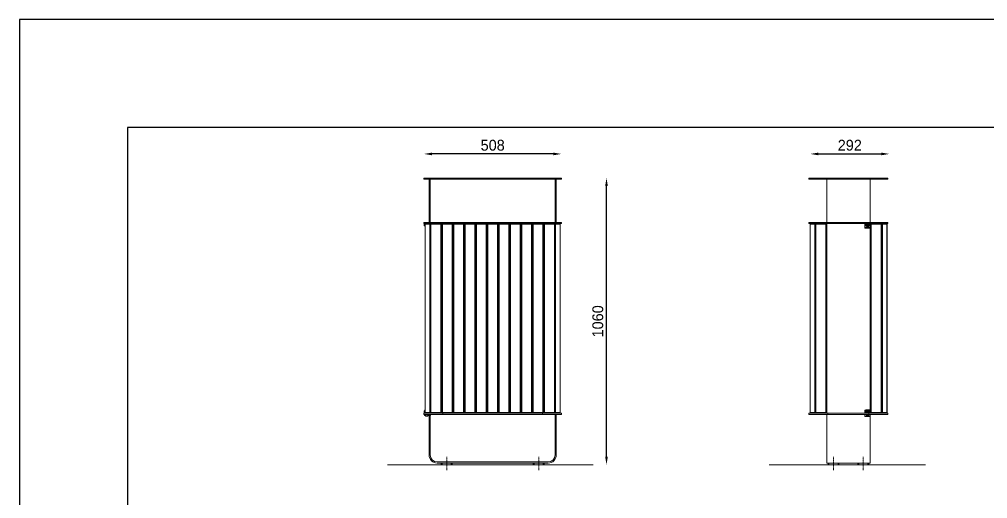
# Model space of a CAD drawing. Header units: millimetres. Extents: x 5064 to 11004, y 3085 to 7285.
# Drawn here: x 5064 to 8643, y 5513 to 7285 of the extents above; entities that cross this region are included whole.
import ezdxf

# ---------------------------------------------------------------- set-up
doc = ezdxf.new("R2010")
doc.units = ezdxf.units.MM
doc.header["$LTSCALE"] = 0.3
doc.linetypes.add('DashDot', pattern=[15, 9, -3, 0, -3])
doc.linetypes.add('INCONTINUOUS', pattern=[200000.001, 200000, -0.001])
for name, color, linetype in [('KOTY', 3, 'INCONTINUOUS'), ('OSY', 7, 'Continuous'), ('POSTAVY ATD', 8, 'Continuous')]:
    doc.layers.add(name, color=color, linetype=linetype)
doc.layers.add('Nekreslit', color=6, linetype='Continuous', plot=False)
doc.dimstyles.new('PROFI_CSN', dxfattribs={"dimscale": 0, "dimtxt": 3.5, "dimasz": 3, "dimexe": 1, "dimexo": 0, "dimgap": 1.5, "dimtad": 1, "dimlfac": -1, "dimdsep": 46, "dimtxsty": 'Standard', "dimcen": 0, "dimdle": 1, "dimclrd": 256, "dimclre": 256, "dimclrt": 256, "dimadec": 0, "dimazin": 0, "dimtfac": 0.6, "dimtmove": 0, "dimatfit": 1, "dimfxl": 1, "dimtolj": 1, "dimarcsym": 0})

# ---------------------------------------------------------------- blocks, each defined once
blk = doc.blocks.new('*D133')
at = {"layer": 'Defpoints', "color": 0, "transparency": 16777216}
for p in [(8279.8, 6787.7), (7987.8, 6698.7), (8279.8, 6698.7)]:
    blk.add_point(p, dxfattribs=at)
at = {"layer": 'KOTY', "color": 7, "lineweight": -2, "transparency": 16777216}
blk.add_line((8017.8, 6787.7), (8249.8, 6787.7), dxfattribs=at)
at = {"layer": 'KOTY', "color": 7, "transparency": 16777216}
for points in [[(8017.8, 6792.7), (8017.8, 6782.7), (7987.8, 6787.7)], [(8249.8, 6792.7), (8249.8, 6782.7), (8279.8, 6787.7)]]:
    blk.add_solid(points, dxfattribs=at)
at = {"layer": 'KOTY', "color": 7, "lineweight": 15, "transparency": 16777216, "insert": (8133.8, 6819.7), "char_height": 40, "attachment_point": 5}
blk.add_mtext('\\A1;292', dxfattribs=at)
blk = doc.blocks.new('*D161')
at = {"layer": 'Defpoints', "color": 0, "transparency": 16777216}
for p in [(7067.9, 6698.7), (7234.6, 6698.7), (7185.5, 5638.7)]:
    blk.add_point(p, dxfattribs=at)
at = {"layer": 'KOTY', "color": 7, "lineweight": -2, "transparency": 16777216}
blk.add_line((7234.6, 5668.7), (7234.6, 6668.7), dxfattribs=at)
at = {"layer": 'KOTY', "color": 7, "transparency": 16777216}
for points in [[(7229.6, 6668.7), (7239.6, 6668.7), (7234.6, 6698.7)], [(7229.6, 5668.7), (7239.6, 5668.7), (7234.6, 5638.7)]]:
    blk.add_solid(points, dxfattribs=at)
at = {"layer": 'KOTY', "color": 7, "lineweight": 15, "transparency": 16777216, "insert": (7202.6, 6168.7), "char_height": 40, "attachment_point": 5, "rotation": 90}
blk.add_mtext('\\A1;1060', dxfattribs=at)
blk = doc.blocks.new('*D168')
at = {"layer": 'Defpoints', "color": 0, "transparency": 16777216}
for p in [(6559.9, 6787.7), (6559.9, 6698.7), (7067.9, 6698.7)]:
    blk.add_point(p, dxfattribs=at)
at = {"layer": 'KOTY', "color": 7, "lineweight": -2, "transparency": 16777216}
blk.add_line((7037.9, 6787.7), (6589.9, 6787.7), dxfattribs=at)
at = {"layer": 'KOTY', "color": 7, "transparency": 16777216}
for points in [[(6589.9, 6792.7), (6589.9, 6782.7), (6559.9, 6787.7)], [(7037.9, 6792.7), (7037.9, 6782.7), (7067.9, 6787.7)]]:
    blk.add_solid(points, dxfattribs=at)
at = {"layer": 'KOTY', "color": 7, "lineweight": 15, "transparency": 16777216, "insert": (6813.9, 6819.7), "char_height": 40, "attachment_point": 5}
blk.add_mtext('\\A1;508', dxfattribs=at)

msp = doc.modelspace()

# ---------------------------------------------------------------- linework, layer by layer
at = {"color": 7, "linetype": 'Continuous', "lineweight": 15}
for p, q in [((6559.9, 6698.7), (6559.9, 6694.7)), ((6629.9, 6698.7), (6559.9, 6698.7)), ((6559.9, 6694.7), (6629.9, 6694.7)), ((6578.9, 6694.7), (6578.9, 6534.7)), ((6582.9, 6534.7), (6582.9, 6694.7)), ((6629.9, 6694.7), (6629.9, 6698.7)), ((6997.9, 6698.7), (6629.9, 6698.7)), ((6997.9, 6694.7), (6629.9, 6694.7)), ((6997.9, 6698.7), (6997.9, 6694.7)), ((7067.9, 6698.7), (6997.9, 6698.7)), ((6997.9, 6694.7), (7067.9, 6694.7)), ((7044.9, 6534.7), (7044.9, 6694.7)), ((7048.9, 6534.7), (7048.9, 6694.7)), ((7067.9, 6694.7), (7067.9, 6698.7)), ((7982.8, 6698.7), (7982.8, 6694.7)), ((8052.8, 6698.7), (7982.8, 6698.7)), ((7982.8, 6694.7), (8052.8, 6694.7)), ((8048.8, 6534.7), (8048.8, 6694.7)), ((8052.8, 6694.7), (8052.8, 6698.7)), ((8204.8, 6698.7), (8052.8, 6698.7)), ((8204.8, 6694.7), (8052.8, 6694.7)), ((8204.8, 6698.7), (8204.8, 6694.7)), ((8274.8, 6698.7), (8204.8, 6698.7)), ((8204.8, 6694.7), (8274.8, 6694.7)), ((8208.8, 6694.7), (8208.8, 6534.7)), ((8274.8, 6694.7), (8274.8, 6698.7)), ((6559.9, 6534.7), (6559.9, 6530.7)), ((6629.9, 6534.7), (6559.9, 6534.7)), ((6629.9, 6530.7), (6559.9, 6530.7)), ((6560.9, 6528.1), (6560.9, 6526.1)), ((6564.4, 6528.1), (6560.9, 6528.1)), ((6560.9, 6526.1), (6560.9, 6522.1)), ((6560.9, 6526.1), (6564.4, 6526.1)), ((6564.4, 6522.1), (6560.9, 6522.1)), ((6562.6, 6529.1), (6562.6, 6528.1)), ((6562.6, 6529.1), (6577.1, 6529.1)), ((6564.4, 6528.1), (6564.4, 5832.1)), ((6564.4, 6528.1), (6564.4, 5832.1)), ((6581.4, 6528.1), (6564.4, 6528.1)), ((6564.4, 6528.1), (6564.4, 6528.1)), ((6565.9, 6530.7), (6565.9, 6529.1)), ((6573.9, 6529.1), (6573.9, 6530.7)), ((6577.1, 6528.1), (6577.1, 6529.1)), ((6578.9, 6530.7), (6578.9, 6528.1)), ((6581.4, 5832.1), (6581.4, 6528.1)), ((6584.9, 6528.1), (6581.4, 6528.1)), ((6582.7, 6530.7), (6582.7, 6530.5)), ((6582.9, 6530.5), (6582.7, 6530.5)), ((6582.9, 6530.5), (6582.9, 6528.1)), ((6585, 6528.1), (6584.9, 6528.1)), ((6584.9, 6528.1), (6584.9, 6526.1)), ((6584.9, 6528.1), (6584.9, 6528.1)), ((6584.9, 5832.1), (6584.9, 6528.1)), ((6584.9, 6526.1), (6585, 6526.1)), ((6584.9, 6526.1), (6584.9, 6526.1)), ((6585, 6525.6), (6584.9, 6525.6)), ((6585, 6523.1), (6584.9, 6523.1)), ((6585, 6528.1), (6585, 5832.1)), ((6585.7, 6528.1), (6585, 6528.1)), ((6585.7, 6528.1), (6585.7, 5832.1)), ((6622.6, 6528.1), (6585.7, 6528.1)), ((6622.6, 5832.1), (6622.6, 6528.1)), ((6622.6, 6528.1), (6624.9, 6528.1)), ((6626.7, 6528.1), (6624.9, 6528.1)), ((6624.9, 5832.1), (6624.9, 6528.1)), ((6626.7, 6528.1), (6626.7, 5832.1)), ((6626.7, 6528.1), (6628.7, 6528.1)), ((6628.7, 5832.1), (6628.7, 6528.1)), ((6628.7, 6528.1), (6664.7, 6528.1)), ((6629.9, 6530.7), (6629.9, 6534.7)), ((6629.9, 6534.7), (6997.9, 6534.7)), ((6997.9, 6530.7), (6629.9, 6530.7)), ((6664.7, 6528.1), (6664.7, 5832.1)), ((6664.7, 6528.1), (6666.7, 6528.1)), ((6668.5, 6528.1), (6666.7, 6528.1)), ((6666.7, 5832.1), (6666.7, 6528.1)), ((6668.5, 6528.1), (6668.5, 5832.1)), ((6668.5, 6528.1), (6670.5, 6528.1)), ((6670.5, 5832.1), (6670.5, 6528.1)), ((6670.5, 6528.1), (6706.5, 6528.1)), ((6706.5, 6528.1), (6706.5, 5832.1)), ((6706.5, 6528.1), (6708.5, 6528.1)), ((6710.3, 6528.1), (6708.5, 6528.1)), ((6708.5, 5832.1), (6708.5, 6528.1)), ((6710.3, 6528.1), (6710.3, 5832.1)), ((6710.3, 6528.1), (6712.3, 6528.1)), ((6712.3, 5832.1), (6712.3, 6528.1)), ((6712.3, 6528.1), (6748.3, 6528.1)), ((6748.3, 6528.1), (6748.3, 5832.1)), ((6748.3, 6528.1), (6750.3, 6528.1)), ((6752.1, 6528.1), (6750.3, 6528.1)), ((6750.3, 5832.1), (6750.3, 6528.1)), ((6752.1, 6528.1), (6752.1, 5832.1)), ((6752.1, 6528.1), (6754.1, 6528.1)), ((6754.1, 5832.1), (6754.1, 6528.1)), ((6754.1, 6528.1), (6790.1, 6528.1)), ((6790.1, 6528.1), (6790.1, 5832.1)), ((6790.1, 6528.1), (6792.1, 6528.1)), ((6793.9, 6528.1), (6792.1, 6528.1)), ((6792.1, 5832.1), (6792.1, 6528.1)), ((6793.9, 6528.1), (6793.9, 5832.1)), ((6793.9, 6528.1), (6795.9, 6528.1)), ((6795.9, 5832.1), (6795.9, 6528.1)), ((6795.9, 6528.1), (6831.9, 6528.1)), ((6831.9, 6528.1), (6831.9, 5832.1)), ((6831.9, 6528.1), (6833.9, 6528.1)), ((6835.7, 6528.1), (6833.9, 6528.1)), ((6833.9, 5832.1), (6833.9, 6528.1)), ((6835.7, 6528.1), (6835.7, 5832.1)), ((6835.7, 6528.1), (6837.7, 6528.1)), ((6837.7, 5832.1), (6837.7, 6528.1)), ((6837.7, 6528.1), (6873.7, 6528.1)), ((6873.7, 6528.1), (6873.7, 5832.1)), ((6873.7, 6528.1), (6875.7, 6528.1)), ((6877.5, 6528.1), (6875.7, 6528.1)), ((6875.7, 5832.1), (6875.7, 6528.1)), ((6877.5, 6528.1), (6877.5, 5832.1)), ((6877.5, 6528.1), (6879.5, 6528.1)), ((6879.5, 5832.1), (6879.5, 6528.1)), ((6879.5, 6528.1), (6915.5, 6528.1)), ((6915.5, 6528.1), (6915.5, 5832.1)), ((6915.5, 6528.1), (6917.5, 6528.1)), ((6919.3, 6528.1), (6917.5, 6528.1)), ((6917.5, 5832.1), (6917.5, 6528.1)), ((6919.3, 6528.1), (6919.3, 5832.1)), ((6919.3, 6528.1), (6921.3, 6528.1)), ((6921.3, 5832.1), (6921.3, 6528.1)), ((6921.3, 6528.1), (6957.3, 6528.1)), ((6957.3, 6528.1), (6957.3, 5832.1)), ((6957.3, 6528.1), (6959.3, 6528.1)), ((6961.1, 6528.1), (6959.3, 6528.1)), ((6959.3, 5832.1), (6959.3, 6528.1)), ((6961.1, 6528.1), (6961.1, 5832.1)), ((6961.1, 6528.1), (6963.1, 6528.1)), ((6963.1, 5832.1), (6963.1, 6528.1)), ((6963.1, 6528.1), (6999.1, 6528.1)), ((6997.9, 6534.7), (6997.9, 6530.7)), ((7067.9, 6534.7), (6997.9, 6534.7)), ((7067.9, 6530.7), (6997.9, 6530.7)), ((6999.1, 6528.1), (6999.1, 5832.1)), ((6999.1, 6528.1), (7001.1, 6528.1)), ((7002.9, 6528.1), (7001.1, 6528.1)), ((7001.1, 5832.1), (7001.1, 6528.1)), ((7002.9, 6528.1), (7002.9, 5832.1)), ((7005.1, 6528.1), (7002.9, 6528.1)), ((7005.1, 6528.1), (7005.1, 5832.1)), ((7042, 6528.1), (7005.1, 6528.1)), ((7042, 5832.1), (7042, 6528.1)), ((7042.7, 6528.1), (7042, 6528.1)), ((7042.7, 5832.1), (7042.7, 6528.1)), ((7042.9, 6528.1), (7042.7, 6528.1)), ((7042.7, 6525.6), (7042.7, 6526.1)), ((7042.7, 6526.1), (7042.9, 6526.1)), ((7042.9, 6525.6), (7042.7, 6525.6)), ((7042.7, 6523.1), (7042.9, 6523.1)), ((7042.9, 6528.1), (7042.9, 5832.1)), ((7046.3, 6528.1), (7042.9, 6528.1)), ((7044.9, 6528.1), (7044.9, 6530.5)), ((7045.1, 6530.5), (7044.9, 6530.5)), ((7045.1, 6530.5), (7045.1, 6530.7)), ((7046.3, 6528.1), (7046.3, 5832.1)), ((7063.4, 6528.1), (7046.3, 6528.1)), ((7048.9, 6528.1), (7048.9, 6530.7)), ((7063.4, 5832.1), (7063.4, 6528.1)), ((7063.4, 5832.1), (7063.4, 6528.1)), ((7063.4, 5832.1), (7063.4, 6528.1)), ((7063.4, 6528.1), (7063.4, 6528.1)), ((7063.4, 6528.1), (7063.4, 6528.1)), ((7067.9, 6530.7), (7067.9, 6534.7)), ((7982.8, 6534.7), (7982.8, 6530.7)), ((8052.8, 6534.7), (7982.8, 6534.7)), ((8052.8, 6530.7), (7982.8, 6530.7)), ((7986.8, 6528.1), (7986.8, 5832.1)), ((7986.8, 6528.1), (7987.3, 6528.1)), ((7987.3, 6528.1), (7987.3, 5832.1)), ((7987.3, 6528.1), (7987.3, 5832.1)), ((8004.3, 6528.1), (7987.3, 6528.1)), ((7987.3, 6528.1), (7987.3, 6528.1)), ((8004.3, 5832.1), (8004.3, 6528.1)), ((8007.8, 6528.1), (8004.3, 6528.1)), ((8007.8, 5832.1), (8007.8, 6528.1)), ((8007.8, 6523.1), (8008, 6523.1)), ((8008, 6528.1), (8008, 5832.1)), ((8008.6, 6528.1), (8008, 6528.1)), ((8008.6, 6528.1), (8008.6, 5832.1)), ((8045.6, 6528.1), (8008.6, 6528.1)), ((8045.6, 5832.1), (8045.6, 6528.1)), ((8045.6, 6528.1), (8047.8, 6528.1)), ((8047.8, 5832.1), (8047.8, 6528.1)), ((8048.8, 6525.6), (8047.8, 6525.6)), ((8048.8, 5828.7), (8048.8, 6530.7)), ((8052.8, 6530.7), (8052.8, 6534.7)), ((8052.8, 6534.7), (8204.8, 6534.7)), ((8204.8, 6530.7), (8052.8, 6530.7)), ((8188.8, 6530.7), (8188.8, 6514.7)), ((8195.8, 6530.5), (8188.8, 6530.5)), ((8188.8, 6515.7), (8210.8, 6515.7)), ((8190.8, 6528.1), (8190.8, 6526.1)), ((8208.8, 6528.1), (8190.8, 6528.1)), ((8190.8, 6526.1), (8208.8, 6526.1)), ((8190.8, 6526.1), (8190.8, 6522.1)), ((8208.8, 6522.1), (8190.8, 6522.1)), ((8192.5, 6529.1), (8192.5, 6528.1)), ((8192.5, 6529.1), (8199.8, 6529.1)), ((8195.8, 6530.7), (8195.8, 6529.1)), ((8195.8, 6522.1), (8195.8, 6520.2)), ((8195.8, 6520.2), (8196.3, 6519.7)), ((8195.8, 6520.2), (8203.8, 6520.2)), ((8196.3, 6519.7), (8203.3, 6519.7)), ((8199.8, 6529.1), (8207, 6529.1)), ((8203.3, 6519.7), (8203.8, 6520.2)), ((8203.8, 6529.1), (8203.8, 6530.7)), ((8208.8, 6530.5), (8203.8, 6530.5)), ((8203.8, 6520.2), (8203.8, 6522.1)), ((8204.8, 6534.7), (8204.8, 6530.7)), ((8274.8, 6534.7), (8204.8, 6534.7)), ((8274.8, 6530.7), (8204.8, 6530.7)), ((8207, 6528.1), (8207, 6529.1)), ((8208.8, 6530.5), (8208.8, 6530.7)), ((8208.8, 6528.1), (8208.8, 6530.5)), ((8208.8, 6526.1), (8208.8, 6528.1)), ((8208.8, 6528.1), (8210.8, 6528.1)), ((8208.8, 6526.1), (8210.8, 6526.1)), ((8208.8, 6522.1), (8208.8, 6526.1)), ((8208.8, 6515.7), (8208.8, 6522.1)), ((8210.8, 6522.1), (8208.8, 6522.1)), ((8210.8, 6528.1), (8210.8, 5832.1)), ((8213, 6528.1), (8210.8, 6528.1)), ((8213, 6528.1), (8213, 5832.1)), ((8250, 6528.1), (8213, 6528.1)), ((8250, 5832.1), (8250, 6528.1)), ((8250.6, 6528.1), (8250, 6528.1)), ((8250.6, 5832.1), (8250.6, 6528.1)), ((8250.8, 6523.1), (8250.6, 6523.1)), ((8250.8, 6528.1), (8250.8, 5832.1)), ((8254.3, 6528.1), (8250.8, 6528.1)), ((8254.3, 6528.1), (8254.3, 5832.1)), ((8271.3, 6528.1), (8254.3, 6528.1)), ((8271.3, 5832.1), (8271.3, 6528.1)), ((8271.3, 6528.1), (8271.8, 6528.1)), ((8271.3, 5832.1), (8271.3, 6528.1)), ((8271.3, 6528.1), (8271.3, 6528.1)), ((8271.8, 5832.1), (8271.8, 6528.1)), ((8274.8, 6530.7), (8274.8, 6534.7)), ((6666.7, 6485.1), (6668.5, 6485.1)), ((6708.5, 6485.1), (6710.3, 6485.1)), ((6750.3, 6485.1), (6752.1, 6485.1)), ((6792.1, 6485.1), (6793.9, 6485.1)), ((6833.9, 6485.1), (6835.7, 6485.1)), ((6875.7, 6485.1), (6877.5, 6485.1)), ((6917.5, 6485.1), (6919.3, 6485.1)), ((6959.3, 6485.1), (6961.1, 6485.1)), ((8007.8, 6488.1), (8008, 6488.1)), ((8047.8, 6488.1), (8048.8, 6488.1)), ((8190.8, 6512.7), (8208.8, 6512.7)), ((8208.8, 6512.7), (8208.8, 5840.7)), ((6793.9, 6465.7), (6792.1, 6465.7)), ((6835.7, 6465.7), (6833.9, 6465.7)), ((6792.1, 6425.7), (6793.9, 6425.7)), ((6833.9, 6425.7), (6835.7, 6425.7)), ((6668.5, 5875.1), (6666.7, 5875.1)), ((6710.3, 5875.1), (6708.5, 5875.1)), ((6752.1, 5875.1), (6750.3, 5875.1)), ((6793.9, 5875.1), (6792.1, 5875.1)), ((6835.7, 5875.1), (6833.9, 5875.1)), ((6877.5, 5875.1), (6875.7, 5875.1)), ((6919.3, 5875.1), (6917.5, 5875.1)), ((6961.1, 5875.1), (6959.3, 5875.1)), ((8007.8, 5872.1), (8008, 5872.1)), ((8048.8, 5872.1), (8047.8, 5872.1)), ((6560.9, 5838.1), (6560.9, 5834.1)), ((6564.4, 5838.1), (6560.9, 5838.1)), ((6560.9, 5834.1), (6560.9, 5832.1)), ((6564.4, 5834.1), (6560.9, 5834.1)), ((6563.9, 5841.1), (6562.9, 5840.1)), ((6562.9, 5840.1), (6562.9, 5838.1)), ((6564.4, 5840.1), (6562.9, 5840.1)), ((6564.4, 5841.1), (6563.9, 5841.1)), ((6585, 5837.1), (6584.9, 5837.1)), ((6584.9, 5834.6), (6585, 5834.6)), ((6585, 5834.1), (6584.9, 5834.1)), ((6584.9, 5834.1), (6584.9, 5832.1)), ((6584.9, 5834.1), (6584.9, 5834.1)), ((7042.7, 5837.1), (7042.9, 5837.1)), ((7042.7, 5834.1), (7042.7, 5834.6)), ((7042.7, 5834.6), (7042.9, 5834.6)), ((7042.9, 5834.1), (7042.7, 5834.1)), ((8007.8, 5837.1), (8008, 5837.1)), ((8047.8, 5834.6), (8048.8, 5834.6)), ((8188.8, 5838.7), (8188.8, 5828.7)), ((8193.4, 5840.7), (8190.8, 5840.7)), ((8190.8, 5838.1), (8190.8, 5834.1)), ((8208.8, 5838.1), (8190.8, 5838.1)), ((8190.8, 5834.1), (8190.8, 5832.1)), ((8208.8, 5834.1), (8190.8, 5834.1)), ((8192.2, 5840.7), (8193.4, 5840.6)), ((8193.8, 5841.1), (8192.8, 5840.1)), ((8192.8, 5840.1), (8192.8, 5838.1)), ((8199.8, 5840.1), (8192.8, 5840.1)), ((8205.8, 5841.1), (8193.8, 5841.1)), ((8206.8, 5840.1), (8199.8, 5840.1)), ((8206.8, 5840.1), (8205.8, 5841.1)), ((8208.8, 5840.7), (8206.2, 5840.7)), ((8206.8, 5838.1), (8206.8, 5840.1)), ((8206.8, 5838.5), (8208.2, 5838.1)), ((8210.8, 5840.7), (8208.8, 5840.7)), ((8208.8, 5838.1), (8208.8, 5840.7)), ((8208.8, 5834.1), (8208.8, 5838.1)), ((8208.8, 5838.1), (8210.8, 5838.1)), ((8208.8, 5832.1), (8208.8, 5834.1)), ((8210.8, 5834.1), (8208.8, 5834.1)), ((8250.8, 5837.1), (8250.6, 5837.1)), ((6559.9, 5828.7), (6559.9, 5824.7)), ((6629.9, 5828.7), (6559.9, 5828.7)), ((6559.9, 5824.7), (6629.9, 5824.7)), ((6560.9, 5832.1), (6564.4, 5832.1)), ((6561.9, 5832.1), (6561.9, 5830.4)), ((6561.9, 5830.4), (6561.9, 5828.7)), ((6561.9, 5830.4), (6577.9, 5830.4)), ((6561.9, 5824.7), (6561.9, 5823.1)), ((6561.9, 5823.1), (6564.2, 5823.1)), ((6564.4, 5822.5), (6562.9, 5822.5)), ((6562.9, 5820.7), (6564.4, 5820.7)), ((6564.2, 5823.1), (6577.9, 5823.1)), ((6564.4, 5832.1), (6581.4, 5832.1)), ((6564.4, 5832.1), (6564.4, 5832.1)), ((6564.4, 5822.5), (6566, 5822.5)), ((6566, 5820.7), (6564.4, 5820.7)), ((6565.9, 5823.1), (6565.9, 5822.6)), ((6565.9, 5822.6), (6566, 5822.6)), ((6565.9, 5820.6), (6565.9, 5818.6)), ((6566, 5820.6), (6565.9, 5820.6)), ((6565.9, 5818.6), (6566.4, 5818.1)), ((6565.9, 5818.6), (6573.9, 5818.6)), ((6566, 5822.6), (6566, 5821.6)), ((6566, 5821.6), (6566, 5820.6)), ((6566.4, 5818.1), (6573.4, 5818.1)), ((6573.4, 5818.1), (6573.9, 5818.6)), ((6573.9, 5822.6), (6573.9, 5823.1)), ((6573.9, 5822.5), (6581.4, 5822.5)), ((6581.4, 5820.7), (6573.9, 5820.7)), ((6573.9, 5818.6), (6573.9, 5820.6)), ((6577.9, 5830.4), (6577.9, 5832.1)), ((6577.9, 5828.7), (6577.9, 5830.4)), ((6577.9, 5823.1), (6577.9, 5824.7)), ((6578.9, 5832.1), (6578.9, 5828.7)), ((6578.9, 5824.7), (6578.9, 5822.5)), ((6578.9, 5820.7), (6578.9, 5818.7)), ((6578.9, 5818.7), (6582.9, 5818.7)), ((6578.9, 5818.7), (6578.9, 5816.7)), ((6582.9, 5816.7), (6578.9, 5816.7)), ((6578.9, 5816.7), (6578.9, 5674.7)), ((6581.4, 5832.1), (6584.9, 5832.1)), ((6581.4, 5822.5), (6583.9, 5822.5)), ((6583.9, 5820.7), (6581.4, 5820.7)), ((6582, 5820.8), (6582, 5822.3)), ((6582.7, 5824.5), (6582.7, 5824.7)), ((6582.9, 5824.5), (6582.7, 5824.5)), ((6582.9, 5832.1), (6582.9, 5828.7)), ((6582.9, 5824.5), (6582.9, 5822.5)), ((6582.9, 5820.7), (6582.9, 5818.7)), ((6582.9, 5818.7), (6582.9, 5816.7)), ((6582.9, 5674.7), (6582.9, 5816.7)), ((6583.9, 5822.5), (6583.9, 5820.7)), ((6584.5, 5820.8), (6584.5, 5822.3)), ((6584.9, 5832.1), (6585, 5832.1)), ((6584.9, 5832.1), (6584.9, 5832.1)), ((6585, 5832.1), (6585.7, 5832.1)), ((6585.7, 5832.1), (6622.6, 5832.1)), ((6622.6, 5832.1), (6624.9, 5832.1)), ((6624.9, 5832.1), (6626.7, 5832.1)), ((6626.7, 5832.1), (6628.7, 5832.1)), ((6628.7, 5832.1), (6664.7, 5832.1)), ((6629.9, 5824.7), (6629.9, 5828.7)), ((6997.9, 5828.7), (6629.9, 5828.7)), ((6997.9, 5824.7), (6629.9, 5824.7)), ((6650.1, 5832.1), (6650.1, 5828.7)), ((6654.1, 5828.7), (6654.1, 5832.1)), ((6664.7, 5832.1), (6666.7, 5832.1)), ((6666.7, 5832.1), (6668.5, 5832.1)), ((6668.5, 5832.1), (6670.5, 5832.1)), ((6670.5, 5832.1), (6706.5, 5832.1)), ((6706.5, 5832.1), (6708.5, 5832.1)), ((6708.5, 5832.1), (6710.3, 5832.1)), ((6710.3, 5832.1), (6712.3, 5832.1)), ((6712.3, 5832.1), (6748.3, 5832.1)), ((6748.3, 5832.1), (6750.3, 5832.1)), ((6750.3, 5832.1), (6752.1, 5832.1)), ((6752.1, 5832.1), (6754.1, 5832.1)), ((6754.1, 5832.1), (6790.1, 5832.1)), ((6790.1, 5832.1), (6792.1, 5832.1)), ((6792.1, 5832.1), (6793.9, 5832.1)), ((6793.9, 5832.1), (6795.9, 5832.1)), ((6795.9, 5832.1), (6831.9, 5832.1)), ((6831.9, 5832.1), (6833.9, 5832.1)), ((6833.9, 5832.1), (6835.7, 5832.1)), ((6835.7, 5832.1), (6837.7, 5832.1)), ((6837.7, 5832.1), (6873.7, 5832.1)), ((6873.7, 5832.1), (6875.7, 5832.1)), ((6875.7, 5832.1), (6877.5, 5832.1)), ((6877.5, 5832.1), (6879.5, 5832.1)), ((6879.5, 5832.1), (6915.5, 5832.1)), ((6915.5, 5832.1), (6917.5, 5832.1)), ((6917.5, 5832.1), (6919.3, 5832.1)), ((6919.3, 5832.1), (6921.3, 5832.1)), ((6921.3, 5832.1), (6957.3, 5832.1)), ((6957.3, 5832.1), (6959.3, 5832.1)), ((6959.3, 5832.1), (6961.1, 5832.1)), ((6961.1, 5832.1), (6963.1, 5832.1)), ((6963.1, 5832.1), (6999.1, 5832.1)), ((6973.7, 5832.1), (6973.7, 5828.7)), ((6977.7, 5828.7), (6977.7, 5832.1)), ((6997.9, 5828.7), (6997.9, 5824.7)), ((7067.9, 5828.7), (6997.9, 5828.7)), ((6997.9, 5824.7), (7067.9, 5824.7)), ((6999.1, 5832.1), (7001.1, 5832.1)), ((7001.1, 5832.1), (7002.9, 5832.1)), ((7005.1, 5832.1), (7002.9, 5832.1)), ((7005.1, 5832.1), (7042, 5832.1)), ((7042, 5832.1), (7042.7, 5832.1)), ((7042.7, 5832.1), (7042.9, 5832.1)), ((7042.9, 5832.1), (7046.3, 5832.1)), ((7044.9, 5828.7), (7044.9, 5832.1)), ((7044.9, 5674.7), (7044.9, 5824.5)), ((7045.1, 5824.5), (7044.9, 5824.5)), ((7045.1, 5824.7), (7045.1, 5824.5)), ((7046.3, 5832.1), (7063.4, 5832.1)), ((7048.9, 5828.7), (7048.9, 5832.1)), ((7048.9, 5674.7), (7048.9, 5824.7)), ((7063.4, 5832.1), (7063.4, 5832.1)), ((7063.4, 5832.1), (7063.4, 5832.1)), ((7067.9, 5824.7), (7067.9, 5828.7)), ((7982.8, 5828.7), (7982.8, 5824.7)), ((8052.8, 5828.7), (7982.8, 5828.7)), ((7982.8, 5824.7), (8052.8, 5824.7)), ((7986.8, 5832.1), (7987.3, 5832.1)), ((7987.3, 5832.1), (8004.3, 5832.1)), ((7987.3, 5832.1), (7987.3, 5832.1)), ((8004.3, 5832.1), (8007.8, 5832.1)), ((8008, 5832.1), (8008.6, 5832.1)), ((8008.6, 5832.1), (8045.6, 5832.1)), ((8017.5, 5828.7), (8028.8, 5832.1)), ((8045.6, 5832.1), (8047.8, 5832.1)), ((8048.8, 5674.7), (8048.8, 5824.7)), ((8052.8, 5824.7), (8052.8, 5828.7)), ((8204.8, 5828.7), (8052.8, 5828.7)), ((8204.8, 5824.7), (8052.8, 5824.7)), ((8188.8, 5824.7), (8188.8, 5818.7)), ((8191.8, 5824.5), (8188.8, 5824.5)), ((8190.8, 5832.1), (8208.8, 5832.1)), ((8190.8, 5816.7), (8208.8, 5816.7)), ((8191.8, 5832.1), (8191.8, 5830.4)), ((8191.8, 5830.4), (8191.8, 5828.7)), ((8191.8, 5830.4), (8207.8, 5830.4)), ((8191.8, 5824.7), (8191.8, 5823.1)), ((8191.8, 5823.1), (8205.4, 5823.1)), ((8195.8, 5823.1), (8195.8, 5818.6)), ((8195.8, 5818.6), (8196.3, 5818.1)), ((8195.8, 5818.6), (8199.8, 5818.6)), ((8196.3, 5818.1), (8199.8, 5818.1)), ((8198.8, 5822.6), (8200.8, 5822.6)), ((8198.8, 5822.5), (8198.8, 5822.6)), ((8198.8, 5820.6), (8198.8, 5820.7)), ((8200.8, 5820.6), (8198.8, 5820.6)), ((8200.7, 5822.5), (8198.9, 5822.5)), ((8198.9, 5820.7), (8200.7, 5820.7)), ((8199.8, 5818.6), (8203.8, 5818.6)), ((8199.8, 5818.1), (8203.3, 5818.1)), ((8200.8, 5822.6), (8200.8, 5822.5)), ((8200.8, 5820.7), (8200.8, 5820.6)), ((8203.3, 5818.1), (8203.8, 5818.6)), ((8203.8, 5818.6), (8203.8, 5823.1)), ((8204.8, 5828.7), (8204.8, 5824.7)), ((8274.8, 5828.7), (8204.8, 5828.7)), ((8204.8, 5824.7), (8274.8, 5824.7)), ((8205.4, 5823.1), (8207.8, 5823.1)), ((8207.8, 5830.4), (8207.8, 5832.1)), ((8207.8, 5828.7), (8207.8, 5830.4)), ((8207.8, 5823.1), (8207.8, 5824.7)), ((8208.8, 5824.5), (8207.8, 5824.5)), ((8210.8, 5832.1), (8208.8, 5832.1)), ((8208.8, 5824.7), (8208.8, 5824.5)), ((8208.8, 5816.7), (8208.8, 5824.5)), ((8208.8, 5816.7), (8208.8, 5674.7)), ((8213, 5832.1), (8210.8, 5832.1)), ((8213, 5832.1), (8250, 5832.1)), ((8228.2, 5832.1), (8239.5, 5828.7)), ((8250, 5832.1), (8250.6, 5832.1)), ((8250.8, 5832.1), (8254.3, 5832.1)), ((8254.3, 5832.1), (8271.3, 5832.1)), ((8271.3, 5832.1), (8271.8, 5832.1)), ((8271.3, 5832.1), (8271.3, 5832.1)), ((8274.8, 5824.7), (8274.8, 5828.7)), ((8048.8, 5674.7), (8048.8, 5644.7)), ((8208.8, 5644.7), (8208.8, 5674.7)), ((6813.9, 5648.7), (6608.9, 5648.7)), ((6608.9, 5644.7), (6813.9, 5644.7)), ((6623.9, 5644.7), (6623.9, 5638.7)), ((6623.9, 5638.7), (6626.9, 5638.7)), ((6626.9, 5638.7), (6626.9, 5644.7)), ((6660.9, 5638.7), (6626.9, 5638.7)), ((6660.9, 5644.7), (6660.9, 5638.7)), ((6660.9, 5638.7), (6663.9, 5638.7)), ((6663.9, 5638.7), (6663.9, 5644.7)), ((7018.9, 5648.7), (6813.9, 5648.7)), ((6813.9, 5644.7), (7018.9, 5644.7)), ((6963.9, 5644.7), (6963.9, 5638.7)), ((6963.9, 5638.7), (6966.9, 5638.7)), ((6966.9, 5638.7), (6966.9, 5644.7)), ((7000.9, 5638.7), (6966.9, 5638.7)), ((7000.9, 5644.7), (7000.9, 5638.7)), ((7000.9, 5638.7), (7003.9, 5638.7)), ((7003.9, 5638.7), (7003.9, 5644.7)), ((8048.8, 5644.7), (8208.8, 5644.7)), ((8053.8, 5644.7), (8053.8, 5638.7)), ((8053.8, 5638.7), (8056.8, 5638.7)), ((8056.8, 5638.7), (8056.8, 5644.7)), ((8090.8, 5638.7), (8056.8, 5638.7)), ((8090.8, 5644.7), (8090.8, 5638.7)), ((8090.8, 5638.7), (8093.8, 5638.7)), ((8093.8, 5638.7), (8093.8, 5644.7)), ((8163.8, 5644.7), (8163.8, 5638.7)), ((8163.8, 5638.7), (8166.8, 5638.7)), ((8166.8, 5638.7), (8166.8, 5644.7)), ((8200.8, 5638.7), (8166.8, 5638.7)), ((8200.8, 5644.7), (8200.8, 5638.7)), ((8200.8, 5638.7), (8203.8, 5638.7)), ((8203.8, 5638.7), (8203.8, 5644.7))]:
    msp.add_line(p, q, dxfattribs=at)
at = {"color": 8, "linetype": 'Continuous', "lineweight": 15}
for p, q in [((6626.7, 6525.1), (6624.9, 6525.1)), ((6668.5, 6525.1), (6666.7, 6525.1)), ((6710.3, 6525.1), (6708.5, 6525.1)), ((6752.1, 6525.1), (6750.3, 6525.1)), ((6793.9, 6525.1), (6792.1, 6525.1)), ((6835.7, 6525.1), (6833.9, 6525.1)), ((6877.5, 6525.1), (6875.7, 6525.1)), ((6919.3, 6525.1), (6917.5, 6525.1)), ((6961.1, 6525.1), (6959.3, 6525.1)), ((7002.9, 6525.1), (7001.1, 6525.1)), ((6624.9, 5835.1), (6626.7, 5835.1)), ((6666.7, 5835.1), (6668.5, 5835.1)), ((6708.5, 5835.1), (6710.3, 5835.1)), ((6750.3, 5835.1), (6752.1, 5835.1)), ((6792.1, 5835.1), (6793.9, 5835.1)), ((6833.9, 5835.1), (6835.7, 5835.1)), ((6875.7, 5835.1), (6877.5, 5835.1)), ((6917.5, 5835.1), (6919.3, 5835.1)), ((6959.3, 5835.1), (6961.1, 5835.1)), ((7001.1, 5835.1), (7002.9, 5835.1))]:
    msp.add_line(p, q, dxfattribs=at)
at = {"color": 7, "linetype": 'Continuous', "lineweight": 15, "flags": 128}
for points in [[(8007.8, 6525.1), (8007.9, 6525.7), (8008, 6526.1)], [(8250.8, 6525.1), (8250.7, 6525.7), (8250.6, 6526.1)], [(8007.8, 5835.1), (8007.9, 5834.5), (8008, 5834.1)], [(8250.8, 5835.1), (8250.7, 5834.5), (8250.6, 5834.1)], [(6564.4, 5820.7), (6564.7, 5820.7), (6564.9, 5820.9), (6565, 5821.2), (6565.1, 5821.6), (6565, 5821.9), (6564.9, 5822.2), (6564.7, 5822.4), (6564.4, 5822.5)]]:
    msp.add_lwpolyline(points, dxfattribs=at)
at = {"color": 7, "linetype": 'Continuous', "lineweight": 15}
for centre, radius, start, end in [((8190.8, 6514.7), 2, 180, 270), ((6629.9, 6479.1), 6, 122.231, 146.4427), ((6997.9, 6479.1), 6, 33.5573, 57.769), ((6629.9, 5881.1), 6, 213.5573, 237.769), ((6997.9, 5881.1), 6, 302.231, 326.4427), ((8190.8, 5838.7), 2, 90, 180), ((6562.9, 5821.6), 0.9, 90.1273, 269.8727), ((8190.8, 5818.7), 2, 180, 270), ((8198.9, 5821.6), 0.9, 90.1273, 269.8727), ((8199.8, 5821.6), 1, 90, 115.8422), ((8199.8, 5821.6), 1, 244.1578, 270), ((8199.8, 5821.6), 1, 64.1578, 90), ((8199.8, 5821.6), 1, 270, 295.8422), ((8200.7, 5821.6), 0.9, 270.1273, 89.8727), ((6608.9, 5674.7), 30, 180, 270), ((6608.9, 5674.7), 26, 180, 270), ((7018.9, 5674.7), 30, 270, 0), ((7018.9, 5674.7), 26, 270, 0)]:
    msp.add_arc(centre, radius, start, end, dxfattribs=at)
for centre, major_axis, ratio, start_param, end_param in [((6581.4, 5821.6), (1.3, 0), 0.691073, 1.045914, 1.568574), ((6582.6, 5821.6), (1.27, 0), 0.709421, 2.095679, 4.187507), ((6581.4, 5821.6), (1.3, 0), 0.691073, 4.714611, 5.237271), ((6583.9, 5821.6), (1.3, 0), 0.691073, 1.045914, 1.568574), ((6583.9, 5821.6), (1.3, 0), 0.691073, 4.714611, 5.237271)]:
    msp.add_ellipse(centre, major_axis=major_axis, ratio=ratio, start_param=start_param, end_param=end_param, dxfattribs=at)
msp.add_open_spline([(6573.9, 5820.6), (6573.9, 5820.6), (6573.9, 5820.6), (6573.8, 5820.8), (6573.8, 5821), (6573.8, 5821.3), (6573.7, 5821.7), (6573.8, 5822), (6573.8, 5822.3), (6573.9, 5822.5), (6573.9, 5822.5), (6573.9, 5822.6), (6573.9, 5822.6), (6573.9, 5822.5)], degree=3, knots=[0, 0, 0, 0, 0.102079, 0.204083, 0.307977, 0.41338, 0.516659, 0.617453, 0.71929, 0.824023, 0.929081, 0.971018, 1, 1, 1, 1], dxfattribs=at)
at = {"layer": 'Nekreslit'}
for points in [[(5064.4, 3085.3), (11004.4, 3085.3), (11004.4, 7285.3), (5064.4, 7285.3)], [(5464.4, 3285.3), (9504.4, 3285.3), (9504.4, 6885.3), (5464.4, 6885.3)]]:
    msp.add_lwpolyline(points, close=True, dxfattribs=at)
at = {"layer": 'OSY', "linetype": 'DashDot', "lineweight": 9}
for p, q in [((6643.9, 5667.7), (6643.9, 5617.7)), ((6983.9, 5667.7), (6983.9, 5617.7)), ((8073.8, 5667.7), (8073.8, 5617.7)), ((8183.8, 5667.7), (8183.8, 5617.7))]:
    msp.add_line(p, q, dxfattribs=at)
at = {"layer": 'POSTAVY ATD', "lineweight": 15}
for p, q in [((6424.9, 5638.7), (7185.5, 5638.7)), ((7835.3, 5638.7), (8413.6, 5638.7))]:
    msp.add_line(p, q, dxfattribs=at)

# ---------------------------------------------------------------- dimensions: what is measured, and where the dimension line sits
at = {"layer": 'KOTY', "lineweight": 15}
dim = msp.add_linear_dim(base=(6559.9, 6787.7), p1=(7067.9, 6698.7), p2=(6559.9, 6698.7), dimstyle='PROFI_CSN', override={"dimscale": 1, "dimtxt": 40, "dimasz": 30, "dimgap": 12, "dimdec": 0, "dimlfac": 1, "dimse1": 1, "dimse2": 1, "dimclrd": 7, "dimclre": 3, "dimclrt": 7, "dimtdec": 0}, dxfattribs=at)
dim.commit()
dim.dimension.update_dxf_attribs({"geometry": '*D168', "text_midpoint": (6813.9, 6787.7), "dimtype": 160})
dim = msp.add_linear_dim(base=(8279.8, 6787.7), p1=(7987.8, 6698.7), p2=(8279.8, 6698.7), dimstyle='PROFI_CSN', override={"dimscale": 1, "dimtxt": 40, "dimasz": 30, "dimgap": 12, "dimdec": 0, "dimlfac": 1, "dimse1": 1, "dimse2": 1, "dimclrd": 7, "dimclre": 3, "dimclrt": 7, "dimtdec": 0}, dxfattribs=at)
dim.commit()
dim.dimension.update_dxf_attribs({"geometry": '*D133', "text_midpoint": (8133.8, 6819.7)})
dim = msp.add_linear_dim(base=(7234.6, 6698.7), p1=(7185.5, 5638.7), p2=(7067.9, 6698.7), angle=90, dimstyle='PROFI_CSN', override={"dimscale": 1, "dimtxt": 40, "dimasz": 30, "dimgap": 12, "dimdec": 0, "dimlfac": 1, "dimse1": 1, "dimse2": 1, "dimclrd": 7, "dimclre": 3, "dimclrt": 7, "dimtdec": 0}, dxfattribs=at)
dim.commit()
dim.dimension.update_dxf_attribs({"geometry": '*D161', "text_midpoint": (7234.6, 6168.7), "dimtype": 160})

doc.saveas('drawing.dxf')
